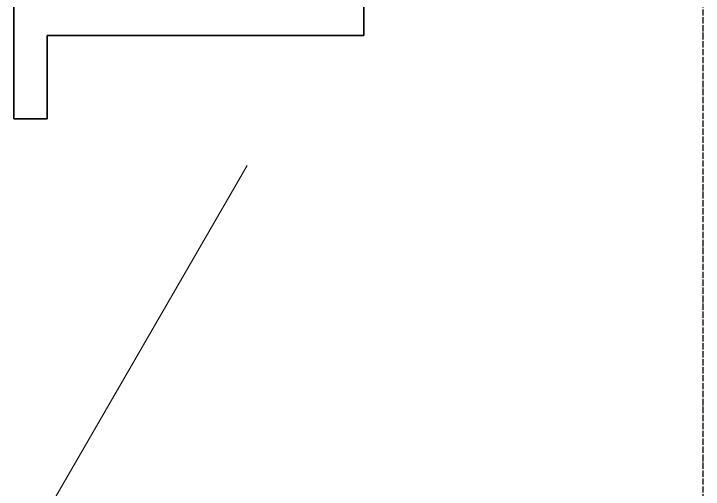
# Model space of a CAD drawing. Header units: millimetres. Extents: x 2162 to 93478, y -2737 to 52379.
# Drawn here: x 40517 to 42172, y 15165 to 16307 of the extents above; entities that cross this region are included whole.
import ezdxf

# ---------------------------------------------------------------- set-up
doc = ezdxf.new("R2010")
doc.units = ezdxf.units.MM
doc.linetypes.add('Штрихпунктир 15 х 2 х 2 мм', pattern=[19, 15, -2, 0, -2])
doc.linetypes.add('Штрихпунктирная', pattern=[30, 25, -2.25, 0.5, -2.25])
doc.layers.add('Axes', color=40, linetype='Штрихпунктирная')
doc.layers.add('door', color=7, linetype='Continuous', lineweight=18)
doc.layers.add('Wall', color=5, linetype='Continuous', lineweight=9)

# ---------------------------------------------------------------- blocks, each defined once
blk = doc.blocks.new('d12')
at = {"layer": 'door'}
blk.add_line((500, 40), (-366, 540), dxfattribs=at)

msp = doc.modelspace()

# ---------------------------------------------------------------- linework, layer by layer
at = {"layer": 'Axes', "linetype": 'Штрихпунктир 15 х 2 х 2 мм'}
msp.add_line((42172.1, -1937.4), (42172.1, 21035.1), dxfattribs=at)
at = {"layer": 'Wall', "lineweight": 35}
for p, q in [((40517.1, 19580.2), (40517.1, 16055.2)), ((41357.1, 16255.2), (41357.1, 16335.2)), ((40597.1, 16055.2), (40597.1, 16255.2)), ((40597.1, 16255.2), (41357.1, 16255.2)), ((40517.1, 16055.2), (40597.1, 16055.2))]:
    msp.add_line(p, q, dxfattribs=at)

# ---------------------------------------------------------------- block references
at = {"layer": 'door', "rotation": 269.9999999999999}
msp.add_blockref('d12', (40537, 15577.2), dxfattribs=at)

doc.saveas('drawing.dxf')
